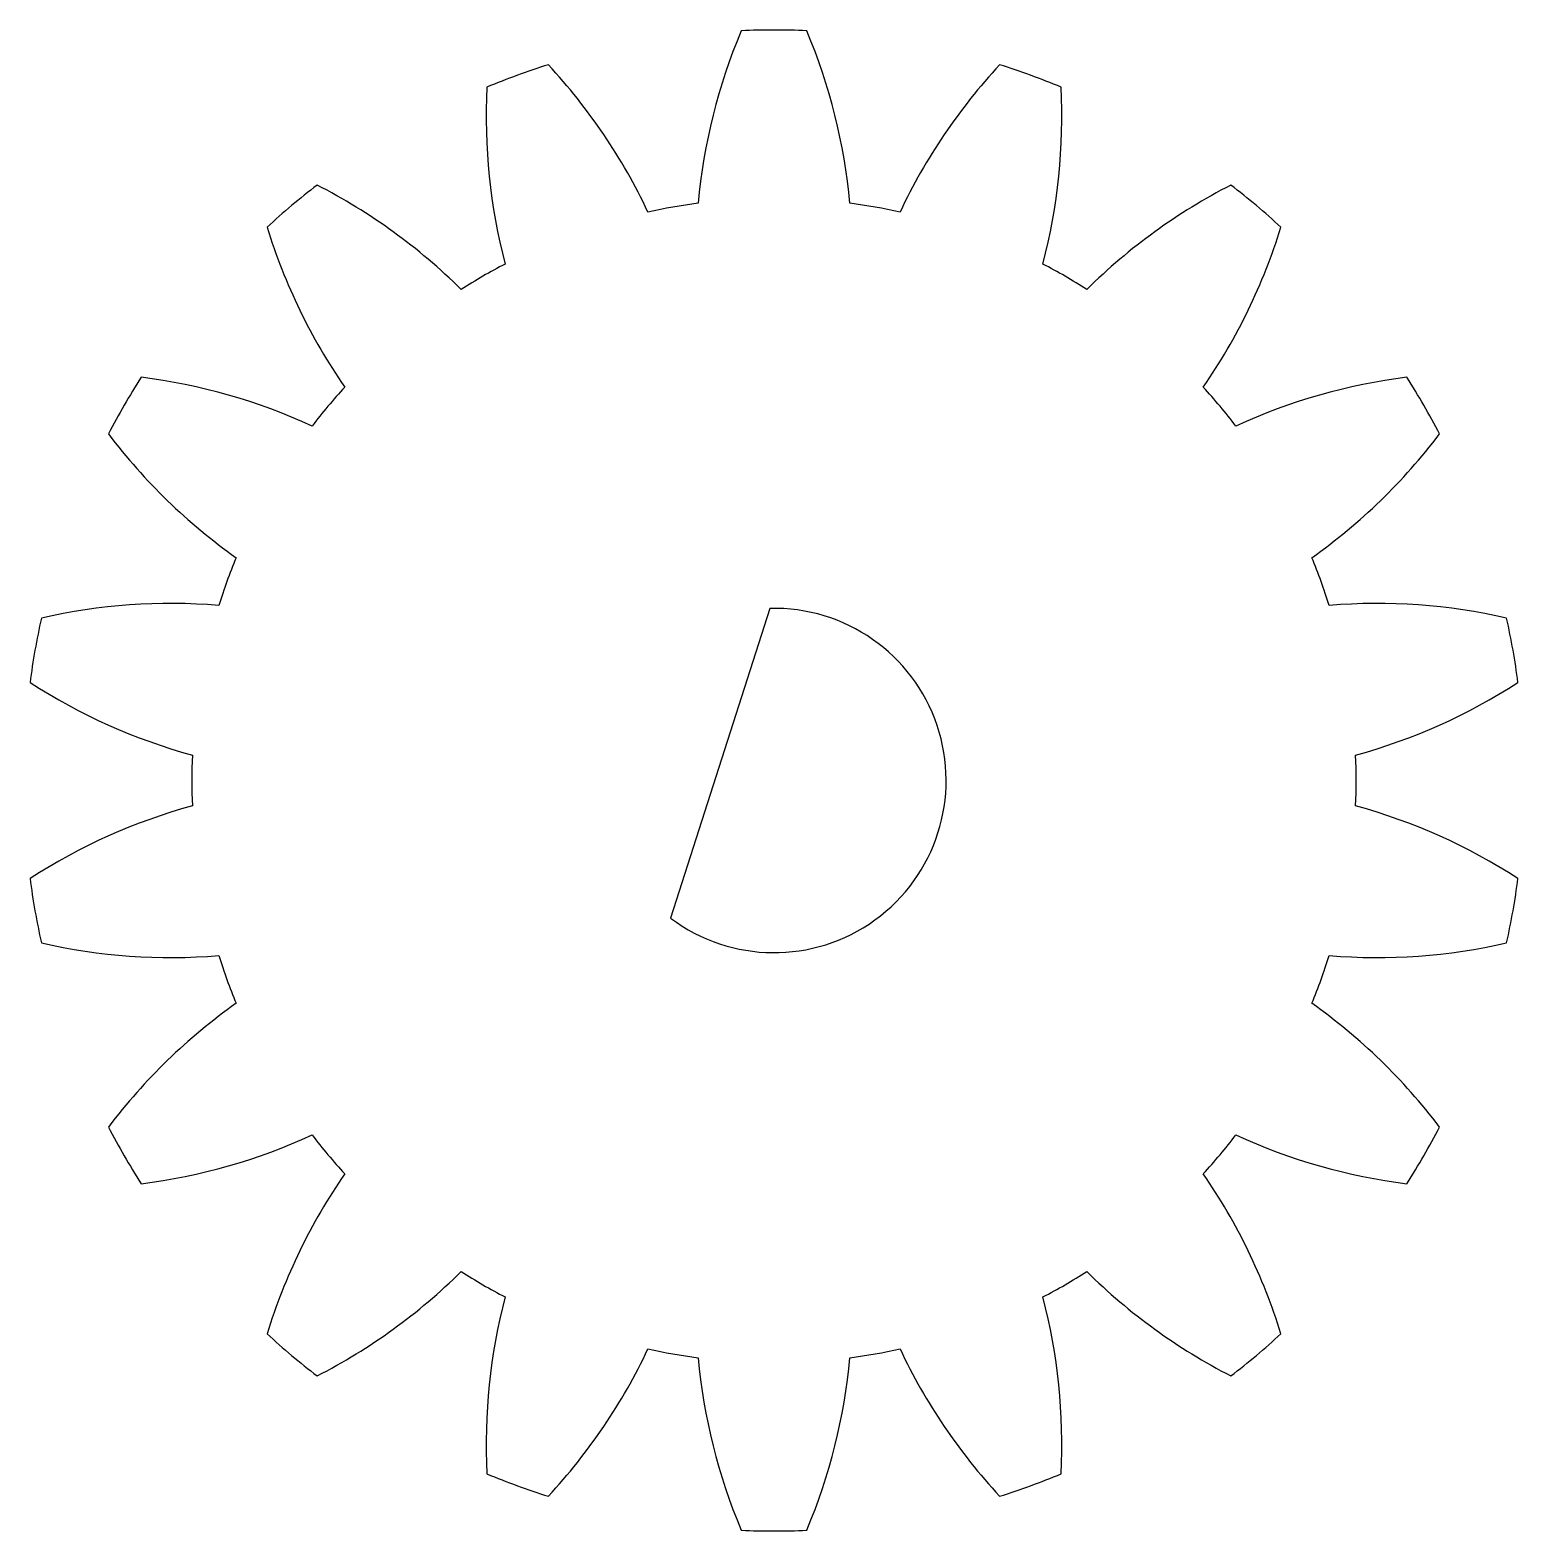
# Model space of a CAD drawing. Extents: x -0.44 to 0.44, y -0.444 to 0.444.
import ezdxf

# ---------------------------------------------------------------- set-up
doc = ezdxf.new("R2010")
doc.units = 0
doc.layers.get('0').update_dxf_attribs({"linetype": 'CONTINUOUS'})

msp = doc.modelspace()

# ---------------------------------------------------------------- linework, layer by layer
for points in [[(0.15914, 0.30571, 0.076338), (0.17, 0.41041, 0.02182), (0.13358, 0.42366, 0.076338), (0.0746, 0.33648, 0.02182), (0.04499, 0.34171, 0.076338), (0.01938, 0.4438, 0.02182), (-0.01938, 0.4438, 0.076338), (-0.04499, 0.34171, 0.02182), (-0.0746, 0.33648, 0.076338), (-0.13358, 0.42366, 0.02182), (-0.17, 0.41041, 0.076338), (-0.15914, 0.30571, 0.02182), (-0.18518, 0.29068, 0.076338), (-0.27042, 0.35242, 0.02182), (-0.30011, 0.32751, 0.076338), (-0.25411, 0.23284, 0.02182), (-0.27343, 0.20981, 0.076338), (-0.37465, 0.23868, 0.02182), (-0.39403, 0.20512, 0.076338), (-0.31842, 0.13189, 0.02182), (-0.3287, 0.10364, 0.076338), (-0.43369, 0.09615, 0.02182), (-0.44042, 0.05798, 0.076338), (-0.34433, 0.01503, 0.02182), (-0.34433, -0.01503, 0.076338), (-0.44042, -0.05798, 0.02182), (-0.43369, -0.09615, 0.076338), (-0.3287, -0.10364, 0.02182), (-0.31842, -0.13189, 0.076338), (-0.39403, -0.20512, 0.02182), (-0.37465, -0.23868, 0.076338), (-0.27343, -0.20981, 0.02182), (-0.25411, -0.23284, 0.076338), (-0.30011, -0.32751, 0.02182), (-0.27042, -0.35242, 0.076338), (-0.18518, -0.29068, 0.02182), (-0.15914, -0.30571, 0.076338), (-0.17, -0.41041, 0.02182), (-0.13358, -0.42366, 0.076338), (-0.0746, -0.33648, 0.02182), (-0.04499, -0.34171, 0.076338), (-0.01938, -0.4438, 0.02182), (0.01938, -0.4438, 0.076338), (0.04499, -0.34171, 0.02182), (0.0746, -0.33648, 0.076338), (0.13358, -0.42366, 0.02182), (0.17, -0.41041, 0.076338), (0.15914, -0.30571, 0.02182), (0.18518, -0.29068, 0.076338), (0.27042, -0.35242, 0.02182), (0.30011, -0.32751, 0.076338), (0.25411, -0.23284, 0.02182), (0.27343, -0.20981, 0.076338), (0.37465, -0.23868, 0.02182), (0.39403, -0.20512, 0.076338), (0.31842, -0.13189, 0.02182), (0.3287, -0.10364, 0.076338), (0.43369, -0.09615, 0.02182), (0.44042, -0.05798, 0.076338), (0.34433, -0.01503, 0.02182), (0.34433, 0.01503, 0.076338), (0.44042, 0.05798, 0.02182), (0.43369, 0.09615, 0.076338), (0.3287, 0.10364, 0.02182), (0.31842, 0.13189, 0.076338), (0.39403, 0.20512, 0.02182), (0.37465, 0.23868, 0.076338), (0.27343, 0.20981, 0.02182), (0.25411, 0.23284, 0.076338), (0.30011, 0.32751, 0.02182), (0.27042, 0.35242, 0.076338), (0.18518, 0.29068, 0.02182)], [(-0.06118, -0.0815, 1.406207), (-0.00255, 0.10187)]]:
    msp.add_lwpolyline(points, format="xyb", close=True)

doc.saveas('drawing.dxf')
